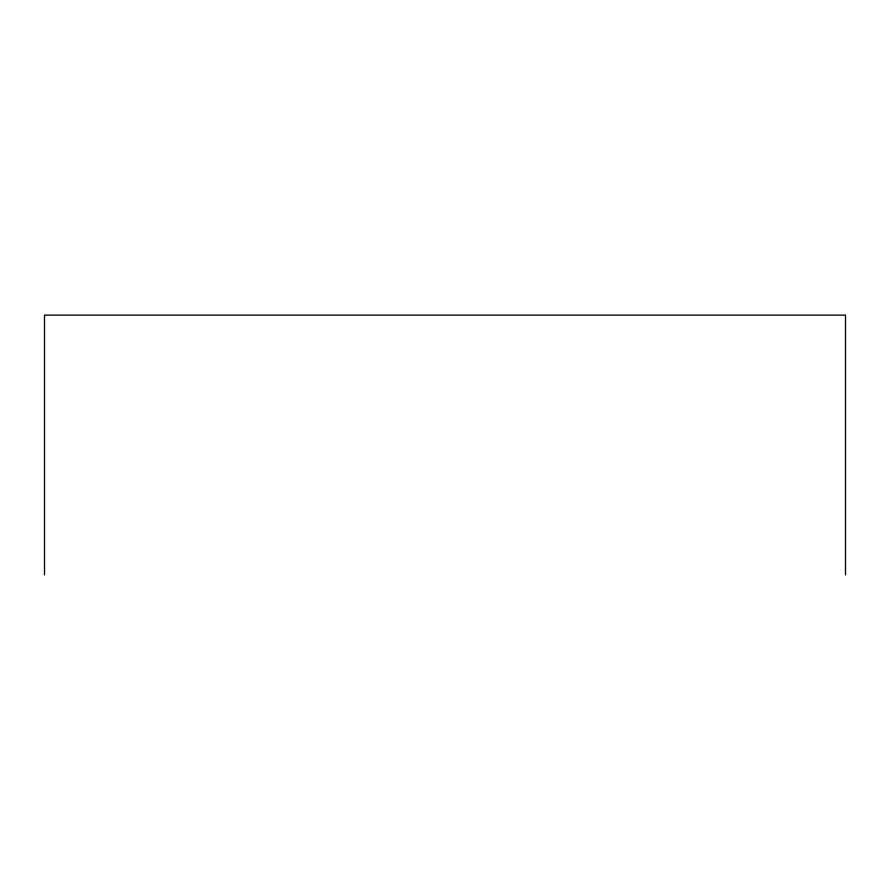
<?xml version="1.0" encoding="UTF-8"?>
<svg xmlns="http://www.w3.org/2000/svg" width="890" height="890" viewBox="0 0 890 890"><rect width="100%" height="100%" fill="white"/><g stroke="black" fill="none" stroke-linecap="round" stroke-linejoin="round"><path stroke-width="1.33" d="M845.5 574.873L845.5 315.127L44.5 315.127L44.5 574.873"/></g></svg>
